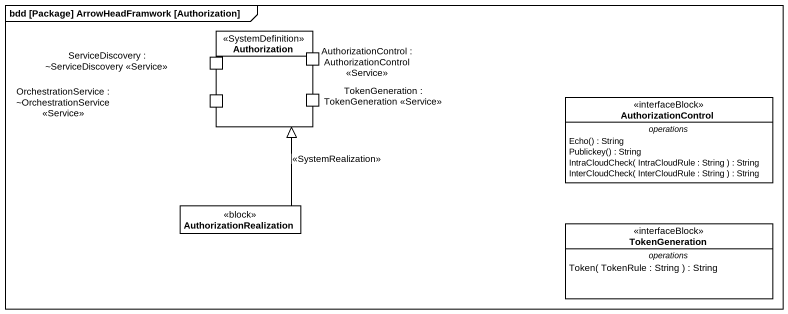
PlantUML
@startuml
mainframe bdd [Package] ArrowHeadFramwork [Authorization]
allowmixing
hide circle
hide empty members
rectangle Authorization <<SystemDefinition>> {
  port "ServiceDiscovery : ~ServiceDiscovery <<Service>>" as ServiceDiscovery
  port "AuthorizationControl : AuthorizationControl <<Service>>" as AuthorizationControl
  port "OrchestrationService : ~OrchestrationService <<Service>>" as OrchestrationService
  port "TokenGeneration : TokenGeneration <<Service>>" as TokenGeneration
}
class "AuthorizationControl" as AuthorizationControl_2 <<interfaceBlock>> {
  -- operations --
  Echo() : String
  Publickey() : String
  IntraCloudCheck( IntraCloudRule : String ) : String
  InterCloudCheck( InterCloudRule : String ) : String
}
class AuthorizationRealization <<block>>
class "TokenGeneration" as TokenGeneration_2 <<interfaceBlock>> {
  -- operations --
  Token( TokenRule : String ) : String
}
AuthorizationRealization -up-|> Authorization : <<SystemRealization>>
@enduml
